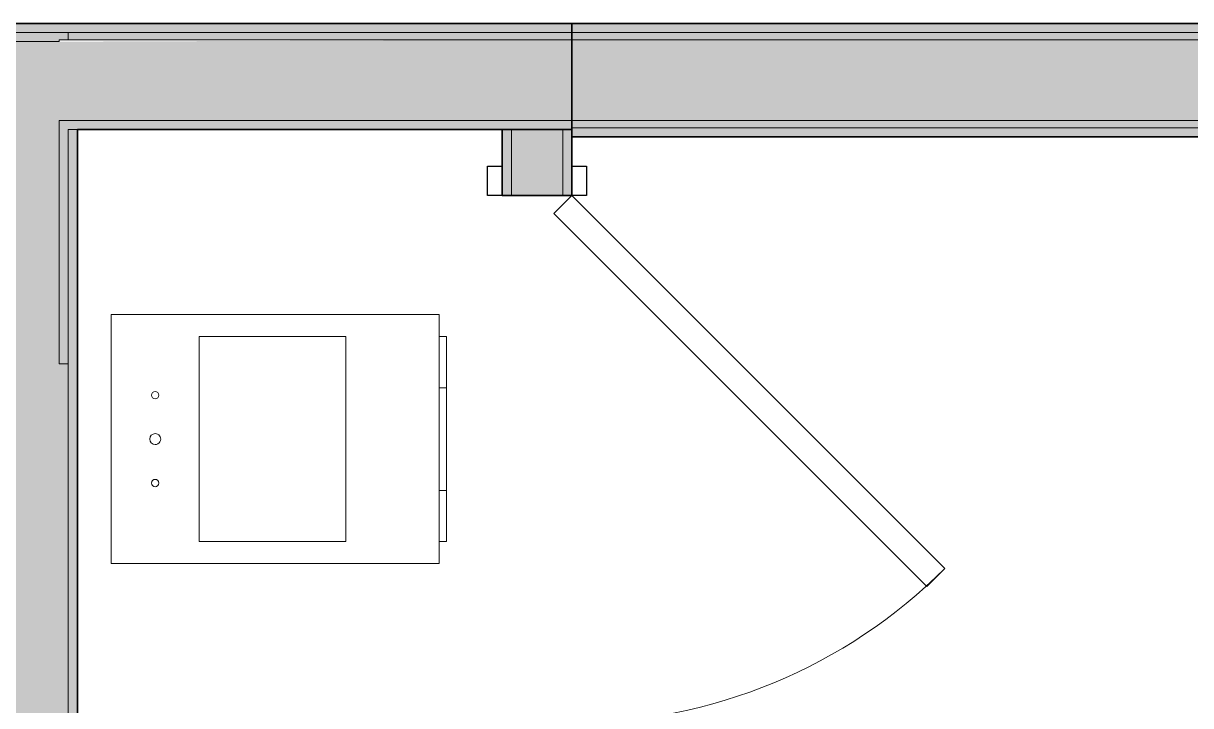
# Model space of a CAD drawing. Header units: inches. Extents: x 6 to 8416, y -388 to 6104.
# Drawn here: x 7109.2 to 7188.9, y 1460.6 to 1507.2 of the extents above; entities that cross this region are included whole.
import ezdxf

# ---------------------------------------------------------------- set-up
doc = ezdxf.new("R2010")
doc.units = ezdxf.units.IN
doc.header["$MEASUREMENT"] = 0
for name, color, linetype, lineweight in [('A-DOOR', 31, 'Continuous', 18), ('A-DOOR-FRAM', 31, 'Continuous', 25), ('A-GENM', 13, 'Continuous', 18), ('A-ROOM', 32, 'Continuous', 13), ('A-WALL', 113, 'Continuous', 25), ('A-WALL-PATT', 111, 'Continuous', 35), ('I-WALL', 2, 'Continuous', 25), ('M-EQPM', 50, 'Continuous', 18)]:
    doc.layers.add(name, color=color, linetype=linetype, lineweight=lineweight)

# ---------------------------------------------------------------- blocks, each defined once
blk = doc.blocks.new('Unit-Single-Flush-ICC ADA-AM - 36_ x 84_-NR _U-M _ Maintenance_Utility Only_-V1005-LEVEL 3 - PLAN Copy 1 Copy 1')
at = {"layer": 'A-DOOR'}
for p, q in [((16.763, -1.138), (-8.693, -26.593)), ((16.763, -1.138), (18, -2.375)), ((18, -2.375), (-7.456, -27.831)), ((-8.693, -26.593), (-7.456, -27.831))]:
    blk.add_line(p, q, dxfattribs=at)
at = {"layer": 'A-DOOR', "lineweight": 9}
blk.add_arc((18, -2.375), 36, 180, 225, dxfattribs=at)
at = {"layer": 'A-DOOR-FRAM'}
for p, q in [((-20, 2.375), (-20, 3.375)), ((-20, 3.375), (-18, 3.375)), ((-18, 3.375), (-18, 2.375)), ((18, 2.375), (18, 3.375)), ((18, 3.375), (20, 3.375)), ((20, 3.375), (20, 2.375)), ((-18, 2.375), (-20, 2.375)), ((20, 2.375), (18, 2.375)), ((-20, -2.375), (-18, -2.375)), ((-20, -3.375), (-20, -2.375)), ((-18, -2.375), (-18, -3.375)), ((18, -2.375), (20, -2.375)), ((18, -3.375), (18, -2.375)), ((20, -2.375), (20, -3.375)), ((-18, -3.375), (-20, -3.375)), ((20, -3.375), (18, -3.375))]:
    blk.add_line(p, q, dxfattribs=at)
at = {"layer": 'A-DOOR-FRAM', "lineweight": 18}
for p, q in [((-20, 3.375), (-18, 3.375)), ((-20, 3.375), (-20, 2.375)), ((-18, 3.375), (-18, 2.375)), ((18, 3.375), (20, 3.375)), ((18, 3.375), (18, 2.375)), ((20, 3.375), (20, 2.375)), ((-18, 2.375), (-20, 2.375)), ((20, 2.375), (18, 2.375)), ((-20, -3.375), (-20, -2.375)), ((-20, -2.375), (-18, -2.375)), ((-18, -3.375), (-18, -2.375)), ((18, -3.375), (18, -2.375)), ((18, -2.375), (20, -2.375)), ((20, -3.375), (20, -2.375)), ((-18, -3.375), (-20, -3.375)), ((20, -3.375), (18, -3.375))]:
    blk.add_line(p, q, dxfattribs=at)
blk = doc.blocks.new('ME Fan Coil Unit - Vertical - Stack-IL - 300 CFM-V661-LEVEL 3 - PLAN Copy 1 Copy 1')
at = {"layer": 'A-GENM'}
for p, q in [((1.5, -0.5), (5, -0.5)), ((1.5, -0.5), (5, -0.5)), ((1.5, -0.5), (5, -0.5)), ((1.5, -0.5), (5, -0.5)), ((1.5, -0.5), (5, -0.5)), ((1.5, -0.5), (5, -0.5)), ((1.5, -0.5), (5, -0.5)), ((1.5, -0.5), (5, -0.5)), ((1.5, -0.5), (5, -0.5)), ((1.5, -0.5), (5, -0.5)), ((1.5, -0.5), (5, -0.5)), ((1.5, -0.5), (5, -0.5)), ((1.5, -0.5), (5, -0.5)), ((1.5, -0.5), (5, -0.5)), ((1.5, -0.5), (5, -0.5)), ((1.5, -0.5), (5, -0.5)), ((1.5, -0.5), (5, -0.5)), ((1.5, -0.5), (5, -0.5)), ((1.5, -0.5), (5, -0.5)), ((1.5, -0.5), (5, -0.5)), ((1.5, -0.5), (5, -0.5)), ((1.5, -0.5), (5, -0.5)), ((1.5, -0.5), (5, -0.5)), ((5, -0.5), (12, -0.5)), ((5, -0.5), (12, -0.5)), ((5, -0.5), (12, -0.5)), ((5, -0.5), (12, -0.5)), ((5, -0.5), (12, -0.5)), ((5, -0.5), (12, -0.5)), ((5, -0.5), (12, -0.5)), ((5, -0.5), (12, -0.5)), ((5, -0.5), (12, -0.5)), ((5, -0.5), (12, -0.5)), ((5, -0.5), (12, -0.5)), ((5, -0.5), (12, -0.5)), ((5, -0.5), (12, -0.5)), ((5, -0.5), (12, -0.5)), ((5, -0.5), (12, -0.5)), ((5, -0.5), (12, -0.5)), ((5, -0.5), (12, -0.5)), ((5, -0.5), (12, -0.5)), ((5, -0.5), (12, -0.5)), ((5, -0.5), (12, -0.5)), ((5, -0.5), (12, -0.5)), ((5, -0.5), (12, -0.5)), ((5, -0.5), (12, -0.5)), ((12, -0.5), (15.5, -0.5)), ((12, -0.5), (15.5, -0.5)), ((12, -0.5), (15.5, -0.5)), ((12, -0.5), (15.5, -0.5)), ((12, -0.5), (15.5, -0.5)), ((12, -0.5), (15.5, -0.5)), ((12, -0.5), (15.5, -0.5)), ((12, -0.5), (15.5, -0.5)), ((12, -0.5), (15.5, -0.5)), ((12, -0.5), (15.5, -0.5)), ((12, -0.5), (15.5, -0.5)), ((12, -0.5), (15.5, -0.5)), ((12, -0.5), (15.5, -0.5)), ((12, -0.5), (15.5, -0.5)), ((12, -0.5), (15.5, -0.5)), ((12, -0.5), (15.5, -0.5)), ((12, -0.5), (15.5, -0.5)), ((12, -0.5), (15.5, -0.5)), ((12, -0.5), (15.5, -0.5)), ((12, -0.5), (15.5, -0.5)), ((12, -0.5), (15.5, -0.5)), ((12, -0.5), (15.5, -0.5)), ((12, -0.5), (15.5, -0.5))]:
    blk.add_line(p, q, dxfattribs=at)
at = {"layer": 'M-EQPM'}
for p, q in [((17, 22.375), (0, 22.375)), ((0, 22.375), (0, 0)), ((0, 0), (0, 22.375)), ((0, 22.375), (17, 22.375)), ((17, 0), (17, 22.375)), ((17, 22.375), (17, 0)), ((1.5, 16.375), (15.5, 16.375)), ((1.5, 6.375), (1.5, 16.375)), ((15.5, 16.375), (1.5, 16.375)), ((1.5, 16.375), (1.5, 6.375)), ((15.5, 16.375), (15.5, 6.375)), ((15.5, 6.375), (15.5, 16.375)), ((15.5, 6.375), (1.5, 6.375)), ((1.5, 6.375), (15.5, 6.375)), ((0, 0), (17, 0)), ((1.5, 0), (0, 0)), ((5, 0), (1.5, 0)), ((1.5, 0), (15.5, 0)), ((15.5, 0), (1.5, 0)), ((5, 0), (1.5, 0)), ((1.5, 0), (5, 0)), ((1.5, 0), (1.5, -0.5)), ((1.5, 0), (1.5, -0.5)), ((1.5, 0), (1.5, -0.5)), ((1.5, 0), (1.5, -0.5)), ((15.5, -0.5), (1.5, -0.5)), ((1.5, -0.5), (15.5, -0.5)), ((5, -0.5), (1.5, -0.5)), ((1.5, -0.5), (5, -0.5)), ((12, 0), (5, 0)), ((5, 0), (12, 0)), ((12, 0), (5, 0)), ((12, 0), (5, 0)), ((5, 0), (12, 0)), ((5, 0), (5, -0.5)), ((5, 0), (5, -0.5)), ((12, -0.5), (5, -0.5)), ((5, -0.5), (12, -0.5)), ((12, -0.5), (5, -0.5)), ((5, -0.5), (12, -0.5)), ((15.5, 0), (12, 0)), ((15.5, 0), (12, 0)), ((12, 0), (15.5, 0)), ((12, -0.5), (12, 0)), ((12, 0), (12, -0.5)), ((15.5, -0.5), (12, -0.5)), ((12, -0.5), (15.5, -0.5)), ((17, 0), (15.5, 0)), ((15.5, -0.5), (15.5, 0)), ((15.5, 0), (15.5, -0.5)), ((15.5, -0.5), (15.5, 0)), ((15.5, 0), (15.5, -0.5))]:
    blk.add_line(p, q, dxfattribs=at)
for centre, radius, start, end in [((5.5, 19.375), 0.25, 0, 180), ((5.5, 19.375), 0.25, 0, 180), ((5.5, 19.375), 0.25, 180, 360), ((5.5, 19.375), 0.25, 180, 360), ((8.5, 19.375), 0.375, 0, 180), ((8.5, 19.375), 0.375, 0, 180), ((8.5, 19.375), 0.375, 180, 240), ((8.5, 19.375), 0.375, 180, 240), ((8.5, 19.375), 0.375, 255, 360), ((8.5, 19.375), 0.375, 255, 360), ((11.5, 19.375), 0.25, 0, 180), ((11.5, 19.375), 0.25, 0, 180), ((11.5, 19.375), 0.25, 180, 360), ((11.5, 19.375), 0.25, 180, 360), ((8.5, 19.375), 0.375, 240, 255), ((8.5, 19.375), 0.375, 240, 255)]:
    blk.add_arc(centre, radius, start, end, dxfattribs=at)

msp = doc.modelspace()

# ---------------------------------------------------------------- hatches: boundary and pattern name
at = {"layer": 'A-WALL-PATT'}
for points in [[(7112.29033733, 1506.56077679), (7112.29033733, 1507.18577679), (7037.04033733, 1507.18577679), (7037.04033733, 1506.56077679), (7111.66533733, 1506.56077679)], [(7111.66533733, 1505.93577679), (7111.66533733, 1506.56077679), (7037.66533733, 1506.56077679), (7037.66533733, 1505.93577679), (7109.16053685, 1505.93577679)], [(7146.66533733, 1506.56077679), (7146.66533733, 1507.18577679), (7112.91533733, 1507.18577679), (7112.91533733, 1506.56077679), (7142.90303685, 1506.56077679)], [(7495.29033733, 1506.56077679), (7495.29033733, 1507.18577679), (7146.66533733, 1507.18577679), (7146.66533733, 1506.56077679), (7494.79033733, 1506.56077679)], [(7488.66533733, 1500.06077679), (7488.66533733, 1500.56077679), (7146.66533733, 1500.56077679), (7146.66533733, 1500.06077679), (7480.32803685, 1500.06077679)]]:
    msp.add_hatch(color=10, dxfattribs=at).paths.add_polyline_path(points)
h = msp.add_hatch(color=10, dxfattribs=at)
h.paths.add_polyline_path([(7111.66533733, 1483.93577679), (7112.29033733, 1483.93577679), (7112.29033733, 1500.56077679), (7111.66533733, 1500.56077679), (7111.66533733, 1492.33481081)])
h.paths.add_polyline_path([(7112.29033733, 1506.06077679), (7112.29033733, 1506.56077679), (7111.66533733, 1506.56077679), (7111.66533733, 1506.06077679)])
at = {"layer": 'A-WALL-PATT', "lineweight": 25}
h = msp.add_hatch(color=10, dxfattribs=at)
h.paths.add_polyline_path([(7112.91533733, 1483.31077679), (7112.91533733, 1499.93577679), (7112.29033733, 1499.93577679), (7112.29033733, 1483.31077679)])
h.paths.add_polyline_path([(7112.91533733, 1506.56077679), (7112.91533733, 1507.18577679), (7112.29033733, 1507.18577679), (7112.29033733, 1506.56077679)])
for points in [[(7146.66533733, 1499.93577679), (7146.66533733, 1500.56077679), (7112.29033733, 1500.56077679), (7112.29033733, 1499.93577679), (7142.90303685, 1499.93577679)], [(7488.66533733, 1499.43577679), (7488.66533733, 1500.06077679), (7146.66533733, 1500.06077679), (7146.66533733, 1499.43577679), (7480.32803685, 1499.43577679)], [(7112.91533733, 1342.68577679), (7112.91533733, 1483.31077679), (7112.29033733, 1483.31077679), (7112.29033733, 1342.68577679)]]:
    msp.add_hatch(color=10, dxfattribs=at).paths.add_polyline_path(points)
at = {"layer": 'A-WALL-PATT', "lineweight": 25, "transparency": 33554560}
h = msp.add_hatch(color=10, dxfattribs=at)
h.paths.add_polyline_path([(7141.91533733, 1457.43577679), (7142.54033733, 1457.43577679), (7142.54033733, 1459.43577679), (7141.91533733, 1459.43577679)])
h.paths.add_polyline_path([(7141.91533733, 1495.43577679), (7142.54033733, 1495.43577679), (7142.54033733, 1499.93577679), (7141.91533733, 1499.93577679)])
at = {"layer": 'A-WALL-PATT', "transparency": 33554560}
h = msp.add_hatch(color=10, dxfattribs=at)
h.paths.add_polyline_path([(7146.66533733, 1457.43577679), (7146.66533733, 1459.43577679), (7146.04033733, 1459.43577679), (7146.04033733, 1457.43577679)])
h.paths.add_polyline_path([(7146.66533733, 1495.43577679), (7146.66533733, 1499.93577679), (7146.04033733, 1499.93577679), (7146.04033733, 1495.43577679)])
at = {"layer": 'I-WALL'}
for points in [[(7146.66533733, 1506.06077679), (7146.66533733, 1506.56077679), (7112.29033733, 1506.56077679), (7112.29033733, 1506.06077679), (7142.90303685, 1506.06077679)], [(7446.58553685, 1506.06077679), (7494.79033733, 1506.06077679), (7494.79033733, 1506.56077679), (7146.66533733, 1506.56077679), (7146.66533733, 1506.06077679), (7379.10053685, 1506.06077679)], [(7111.66533733, 1483.93577679), (7111.66533733, 1505.93577679), (7108.16533733, 1505.93577679), (7108.16533733, 1483.93577679), (7109.16053685, 1483.93577679)], [(7142.90303685, 1500.56077679), (7146.66533733, 1500.56077679), (7146.66533733, 1506.06077679), (7111.66533733, 1505.93577679), (7111.66533733, 1500.56077679), (7112.91533733, 1500.56077679)], [(7488.66533733, 1500.56077679), (7489.29033733, 1500.56077679), (7489.29033733, 1506.06077679), (7146.66533733, 1506.06077679), (7146.66533733, 1500.56077679), (7480.32803685, 1500.56077679)], [(7109.16053685, 1342.68577679), (7112.29033733, 1342.68577679), (7112.29033733, 1483.93577679), (7106.79033733, 1483.93577679), (7106.79033733, 1342.68577679)]]:
    msp.add_hatch(color=10, dxfattribs=at).paths.add_polyline_path(points)
at = {"layer": 'I-WALL', "transparency": 33554560}
h = msp.add_hatch(color=10, dxfattribs=at)
h.paths.add_polyline_path([(7146.04033733, 1456.81077679), (7146.04033733, 1459.43577679), (7142.54033733, 1459.43577679), (7142.54033733, 1456.81077679), (7142.90303685, 1456.81077679)])
h.paths.add_polyline_path([(7142.54033733, 1495.43577679), (7146.04033733, 1495.43577679), (7146.04033733, 1499.93577679), (7142.54033733, 1499.93577679)])

# ---------------------------------------------------------------- linework, layer by layer
at = {"layer": 'A-ROOM', "lineweight": 9, "flags": 128}
msp.add_lwpolyline([(5517.16533733, 950.68577679), (5517.16533733, 1329.68577679), (5517.16533733, 1374.56077679), (5517.16533733, 1507.18577679), (5612.29033733, 1507.18577679), (6058.16533733, 1507.18577679), (6133.29033733, 1507.18577679), (6196.26633733, 1507.18577679), (6208.31433733, 1507.18577679), (6287.04033733, 1507.18577679), (6553.41533733, 1507.18577679), (6623.91533733, 1507.18577679), (6684.85253134, 1507.18577679), (6691.72814332, 1507.18577679), (6769.04033733, 1507.18577679), (6953.66533733, 1507.18577679), (7039.41533733, 1507.18577679), (7109.91533733, 1507.18577679), (7146.66533733, 1507.18577679), (7492.29033733, 1507.18577679)], dxfattribs=at)
msp.add_lwpolyline([(7295.04033733, 1274.81077679), (7295.04033733, 923.68577679), (7422.91533733, 923.68577679), (7422.91533733, 925.68577679), (7521.85253134, 925.68577679), (7521.91533733, 925.68577679), (7579.66533733, 925.68577679), (7579.66533733, 1338.43577679), (7580.16533733, 1338.43577679), (7580.16533733, 1370.93577679), (7488.66533733, 1370.93577679), (7488.66533733, 1499.43577679), (7146.66533733, 1499.43577679), (7146.66533733, 1499.93577679), (7112.91533733, 1499.93577679), (7112.91533733, 1485.68577679), (7112.91533733, 1342.68577679), (7110.91533733, 1342.68577679), (7110.91533733, 1214.81077679), (7227.54033733, 1214.81077679), (7227.54033733, 1274.81077679)], close=True, dxfattribs=at)
at = {"layer": 'A-WALL', "lineweight": 9}
for p, q in [((6902.41533733, 1506.56077679), (7586.79033733, 1506.56077679)), ((7112.29033733, 1506.56077679), (7112.29033733, 1506.06077679)), ((7111.66533733, 1505.93577679), (7037.66533733, 1505.93577679)), ((7586.29033733, 1506.06077679), (7111.66533733, 1506.06077679)), ((7111.66533733, 1505.93577679), (7111.66533733, 1506.06077679)), ((7489.29033733, 1500.56077679), (7111.66533733, 1500.56077679)), ((7111.66533733, 1500.56077679), (7111.66533733, 1483.93577679)), ((7112.29033733, 1499.93577679), (7112.29033733, 1342.68577679)), ((7112.29033733, 1499.93577679), (7112.91533733, 1499.93577679)), ((7142.54033733, 1495.43577679), (7142.54033733, 1499.93577679)), ((7146.04033733, 1495.43577679), (7146.04033733, 1499.93577679)), ((7488.66533733, 1500.06077679), (7146.66533733, 1500.06077679)), ((7111.66533733, 1483.93577679), (7112.29033733, 1483.93577679))]:
    msp.add_line(p, q, dxfattribs=at)
at = {"layer": 'I-WALL', "lineweight": 35}
for p, q in [((7587.41533733, 1507.18577679), (7037.04033733, 1507.18577679)), ((7146.66533733, 1507.18577679), (7146.66533733, 1495.43577679)), ((7112.91533733, 1342.68577679), (7112.91533733, 1499.93577679)), ((7112.91533733, 1499.93577679), (7146.66533733, 1499.93577679)), ((7141.91533733, 1499.93577679), (7141.91533733, 1495.43577679)), ((7146.66533733, 1499.43577679), (7488.66533733, 1499.43577679)), ((7141.91533733, 1495.43577679), (7146.66533733, 1495.43577679))]:
    msp.add_line(p, q, dxfattribs=at)

# ---------------------------------------------------------------- block references
at = {"layer": 'A-DOOR', "rotation": 89.99999999999947}
msp.add_blockref('Unit-Single-Flush-ICC ADA-AM - 36_ x 84_-NR _U-M _ Maintenance_Utility Only_-V1005-LEVEL 3 - PLAN Copy 1 Copy 1', (7144.29033733, 1477.43577679), dxfattribs=at)
at = {"layer": 'M-EQPM', "rotation": 89.99999999999906}
msp.add_blockref('ME Fan Coil Unit - Vertical - Stack-IL - 300 CFM-V661-LEVEL 3 - PLAN Copy 1 Copy 1', (7137.60283733, 1470.31077679), dxfattribs=at)

doc.saveas('drawing.dxf')
